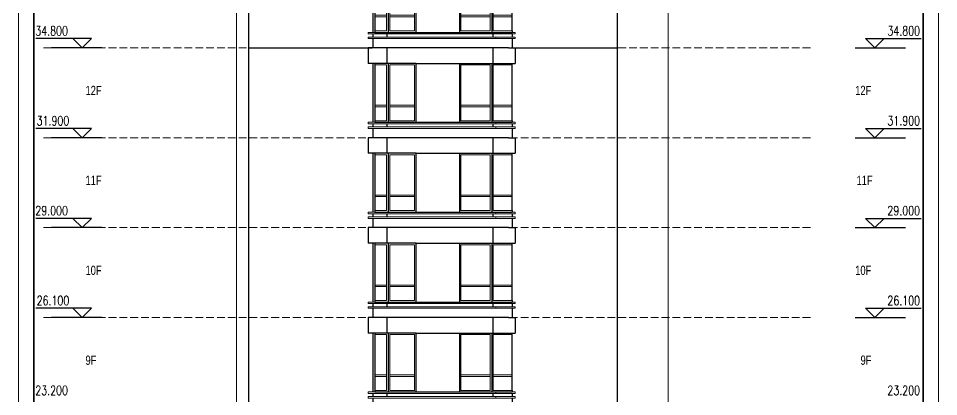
# Model space of a CAD drawing. Extents: x 1332633 to 1595679, y 264824 to 640777.
# Drawn here: x 1510891 to 1540591, y 297680 to 309879 of the extents above; entities that cross this region are included whole.
import ezdxf
from ezdxf.enums import TextEntityAlignment as Align

# ---------------------------------------------------------------- set-up
doc = ezdxf.new("R2010")
doc.units = 0
doc.header["$LTSCALE"] = 1000
doc.header["$MEASUREMENT"] = 0
doc.linetypes.add('DASH', pattern=[0.35, 0.25, -0.1])
doc.linetypes.add('DOTE', pattern=[2.42, 2, -0.2, 0.02, -0.2])
for name, color, linetype, lineweight in [('_公共_图框', 4, 'CONTINUOUS', 5), ('DOTE', 1, 'DOTE', 13), ('PUB_TEXT', 7, 'CONTINUOUS', 13), ('WINDOW', 4, 'CONTINUOUS', 13), ('木头', 44, 'CONTINUOUS', 13)]:
    doc.layers.add(name, color=color, linetype=linetype, lineweight=lineweight)
for name, color, linetype in [('A-Hz1汉字注明（平、立面、房间名称等）', 7, 'CONTINUOUS'), ('A-Wall(建筑墙)', 255, 'CONTINUOUS'), ('A-WALL_建筑墙_', 255, 'CONTINUOUS'), ('DIM_ELEV', 3, 'CONTINUOUS'), ('hatch', 251, 'CONTINUOUS')]:
    doc.layers.add(name, color=color, linetype=linetype)
doc.styles.add('_TCH_DIM', font='SIMPLEX', dxfattribs={"width": 0.8, "bigfont": 'HZTXT'})
doc.styles.add('sunyat', font='3yromanc.shx', dxfattribs={"width": 0.75, "bigfont": '3yhztxt.shx'})
doc.styles.add('图框文字', font='SIMKAI.TTF')

# ---------------------------------------------------------------- blocks, each defined once
blk = doc.blocks.new('qqwqw')
at = {"layer": '_公共_图框'}
blk.add_lwpolyline([(-63075, 0), (0, 0), (0, 29700), (-63075, 29700)], close=True, dxfattribs=at)
at = {"layer": '_公共_图框', "const_width": 50}
blk.add_lwpolyline([(-61825, 500), (-500, 500), (-500, 29200), (-61825, 29200)], close=True, dxfattribs=at)
at = {"layer": '_公共_图框', "style": '图框文字'}
for tag, height, p in [('建设单位', 250, (-2500, 19150)), ('合作单位', 250, (-2527, 16842)), ('项目名称', 250, (-2500, 15150)), ('项目编号', 250, (-2500, 13150)), ('建筑', 175, (-1300, 2800)), ('方案深化', 175, (-1300, 2450)), ('1:100', 175, (-1300, 2100)), ('20090705', 175, (-1300, 1750)), ('图号', 175, (-1300, 1225))]:
    blk.add_attdef(tag, text='', height=height, dxfattribs=at).set_placement(p, align=Align.MIDDLE_CENTER)
blk = doc.blocks.new('hdshtg')
at = {"layer": 'A-Wall(建筑墙)'}
for p, q in [((1403201, 193775), (1403201, 193275)), ((1407731, 193775), (1403201, 193775)), ((1403801, 193775), (1403801, 193275)), ((1407225, 193775), (1407225, 193275)), ((1407731, 193775), (1407942, 193775)), ((1407942, 193775), (1407942, 193275)), ((1403342, 193275), (1403201, 193275)), ((1403342, 193275), (1403342, 191375)), ((1403550, 193275), (1403342, 193275)), ((1404742, 193275), (1406142, 193275)), ((1406142, 193275), (1406142, 191375)), ((1406142, 193275), (1407292, 193275)), ((1407184, 193275), (1407184, 191375)), ((1407292, 193275), (1407313, 193275)), ((1407313, 193275), (1407842, 193275)), ((1407842, 193275), (1407907, 193275)), ((1407842, 193225), (1407842, 193275)), ((1407842, 191925), (1407842, 193225)), ((1407907, 193275), (1407942, 193275)), ((1407842, 191875), (1407842, 191925)), ((1407842, 191425), (1407842, 191875)), ((1403342, 191325), (1403342, 191225)), ((1403801, 191325), (1403801, 191225)), ((1404742, 191375), (1407842, 191375)), ((1407225, 191325), (1407225, 191225)), ((1407842, 191425), (1407842, 191375)), ((1407842, 191325), (1407842, 191225)), ((1403342, 191175), (1403342, 190875)), ((1407842, 191175), (1407842, 190875))]:
    blk.add_line(p, q, dxfattribs=at)
for points in [[(1403413, 193275), (1403413, 191375), (1404742, 191375), (1404742, 193275), (1403413, 193275)], [(1403842, 193275), (1403842, 191375), (1404742, 191375), (1404742, 193275), (1403842, 193275)]]:
    blk.add_lwpolyline(points, dxfattribs=at)
at = {"layer": 'WINDOW'}
for p, q in [((1406187, 193225), (1406364, 193225)), ((1406187, 191925), (1406187, 193225)), ((1406364, 193225), (1406410, 193225)), ((1406410, 193225), (1407134, 193225)), ((1407134, 193225), (1407134, 191925)), ((1407233, 193225), (1407842, 193225)), ((1407233, 191925), (1407233, 193225)), ((1403413, 191925), (1403792, 191925)), ((1403413, 191875), (1403792, 191875)), ((1403892, 191925), (1404692, 191925)), ((1403892, 191875), (1404692, 191875)), ((1406187, 191925), (1406364, 191925)), ((1406187, 191875), (1406187, 191925)), ((1406187, 191425), (1406187, 191875)), ((1406187, 191875), (1406364, 191875)), ((1406364, 191925), (1406410, 191925)), ((1406364, 191875), (1406410, 191875)), ((1406410, 191925), (1407134, 191925)), ((1406410, 191875), (1407134, 191875)), ((1407134, 191925), (1407134, 191875)), ((1407134, 191875), (1407134, 191425)), ((1407233, 191925), (1407842, 191925)), ((1407233, 191875), (1407233, 191925)), ((1407233, 191425), (1407233, 191875)), ((1407233, 191875), (1407842, 191875)), ((1406364, 191425), (1406187, 191425)), ((1406410, 191425), (1406364, 191425)), ((1407134, 191425), (1406410, 191425)), ((1407842, 191425), (1407233, 191425))]:
    blk.add_line(p, q, dxfattribs=at)
at = {"layer": 'WINDOW', "color": 8}
for p, q in [((1403201, 191375), (1403200, 191375)), ((1403201, 191325), (1403201, 191375)), ((1403377, 191375), (1403201, 191375)), ((1403744, 191325), (1403201, 191325)), ((1403377, 191375), (1403550, 191375)), ((1407292, 191325), (1403744, 191325)), ((1404913, 191375), (1405408, 191375)), ((1405408, 191375), (1405507, 191375)), ((1405507, 191375), (1406142, 191375)), ((1406142, 191375), (1407292, 191375)), ((1407292, 191375), (1407314, 191375)), ((1407292, 191325), (1407942, 191325)), ((1407314, 191325), (1407314, 191375)), ((1407314, 191375), (1407842, 191375)), ((1407842, 191375), (1407907, 191375)), ((1407907, 191375), (1407942, 191375)), ((1407942, 191325), (1407942, 191375)), ((1407942, 191375), (1407942, 191375)), ((1403201, 191225), (1403342, 191225)), ((1403201, 191225), (1403201, 191175)), ((1403201, 191175), (1403342, 191175)), ((1403342, 191225), (1403744, 191225)), ((1403342, 191175), (1403744, 191175)), ((1403744, 191225), (1407313, 191225)), ((1403744, 191175), (1407313, 191175)), ((1403801, 191225), (1403801, 191225)), ((1403801, 191175), (1403801, 191175)), ((1407313, 191225), (1407314, 191225)), ((1407313, 191175), (1407314, 191175)), ((1407314, 191175), (1407314, 191225)), ((1407314, 191225), (1407942, 191225)), ((1407314, 191175), (1407942, 191175)), ((1407942, 191175), (1407942, 191225)), ((1407942, 191225), (1407942, 191225)), ((1407942, 191175), (1407942, 191175))]:
    blk.add_line(p, q, dxfattribs=at)
at = {"layer": 'WINDOW'}
for points in [[(1403413, 193225), (1403413, 191425), (1403792, 191425), (1403792, 193225)], [(1403892, 193225), (1403892, 191425), (1404692, 191425), (1404692, 193225)]]:
    blk.add_lwpolyline(points, close=True, dxfattribs=at)

msp = doc.modelspace()

# ---------------------------------------------------------------- linework, layer by layer
at = {"layer": 'A-WALL_建筑墙_'}
for p, q in [((1518326, 283129, 0), (1518326, 315229, 0)), ((1530226, 283129, 0), (1530226, 313248, 0))]:
    msp.add_line(p, q, dxfattribs=at)
at = {"layer": 'DIM_ELEV'}
for p, q in [((1513252, 309230, 0), (1511452, 309230, 0)), ((1512952, 308930, 0), (1512652, 309230, 0)), ((1512952, 308930, 0), (1513252, 309230, 0)), ((1538531, 308930, 0), (1538231, 309230, 0)), ((1538231, 309230, 0), (1540031, 309230, 0)), ((1538531, 308930, 0), (1538831, 309230, 0)), ((1513582, 308929, 0), (1511957, 308929, 0)), ((1537901, 308929, 0), (1539526, 308929, 0)), ((1513252, 306330, 0), (1511452, 306330, 0)), ((1512952, 306030, 0), (1512652, 306330, 0)), ((1512952, 306030, 0), (1513252, 306330, 0)), ((1538531, 306030, 0), (1538231, 306330, 0)), ((1538231, 306330, 0), (1540031, 306330, 0)), ((1538531, 306030, 0), (1538831, 306330, 0)), ((1513582, 306029, 0), (1511957, 306029, 0)), ((1537901, 306029, 0), (1539526, 306029, 0)), ((1513252, 303430, 0), (1511452, 303430, 0)), ((1512952, 303130, 0), (1512652, 303430, 0)), ((1512952, 303130, 0), (1513252, 303430, 0)), ((1538531, 303130, 0), (1538231, 303430, 0)), ((1538231, 303430, 0), (1540031, 303430, 0)), ((1538531, 303130, 0), (1538831, 303430, 0)), ((1513582, 303129, 0), (1511957, 303129, 0)), ((1537901, 303129, 0), (1539526, 303129, 0)), ((1513252, 300530, 0), (1511452, 300530, 0)), ((1512952, 300230, 0), (1512652, 300530, 0)), ((1512952, 300230, 0), (1513252, 300530, 0)), ((1538531, 300230, 0), (1538231, 300530, 0)), ((1538231, 300530, 0), (1540031, 300530, 0)), ((1538531, 300230, 0), (1538831, 300530, 0)), ((1513582, 300229, 0), (1511957, 300229, 0)), ((1537901, 300229, 0), (1539526, 300229, 0))]:
    msp.add_line(p, q, dxfattribs=at)
at = {"layer": 'DOTE', "linetype": 'DASH'}
for p, q in [((1511703, 308929, 0), (1536470, 308929, 0)), ((1511703, 306029, 0), (1536470, 306029, 0)), ((1511703, 303129, 0), (1536470, 303129, 0)), ((1511703, 300229, 0), (1536470, 300229, 0))]:
    msp.add_line(p, q, dxfattribs=at)
at = {"layer": 'hatch'}
for p, q in [((1518326, 308929, 0), (1522310, 308929, 0)), ((1526926, 308929, 0), (1530226, 308929, 0))]:
    msp.add_line(p, q, dxfattribs=at)
at = {"layer": '木头'}
for p, q in [((1531866, 315629, 0), (1531866, 280729, 0)), ((1517926, 312329, 0), (1517926, 280229, 0)), ((1531862, 309829, 0), (1531866, 280729, 0))]:
    msp.add_line(p, q, dxfattribs=at)

# ---------------------------------------------------------------- block references
at = {"layer": 'A-Wall(建筑墙)', "xscale": -1, "rotation": 270}
msp.add_blockref('qqwqw', (1510891, 329421, 0), dxfattribs=at)
at = {"layer": 'A-Wall(建筑墙)'}
for p in [(118984, 118054, 0), (118984, 115154, 0), (118984, 112254, 0), (118984, 109354, 0), (118984, 106454, 0)]:
    msp.add_blockref('hdshtg', p, dxfattribs=at)

# ---------------------------------------------------------------- texts
at = {"layer": 'A-Hz1汉字注明（平、立面、房间名称等）', "style": 'sunyat', "width": 0.75}
for s, p in [('12F', (1513057, 307404, 0)), ('12F', (1537900, 307404, 0)), ('11F', (1513057, 304504, 0)), ('11F', (1537943, 304504, 0)), ('10F', (1513057, 301604, 0)), ('10F', (1537900, 301604, 0)), ('9F', (1513057, 298704, 0)), ('9F', (1538072, 298704, 0))]:
    msp.add_text(s, height=300, dxfattribs=at).set_placement(p)
at = {"layer": 'PUB_TEXT', "style": '_TCH_DIM', "width": 0.752941}
for s, p in [('34.800', (1511436, 309330, 0)), ('34.800', (1538938, 309330, 0)), ('31.900', (1511479, 306430, 0)), ('31.900', (1538938, 306430, 0)), ('29.000', (1511436, 303530, 0)), ('29.000', (1538938, 303530, 0)), ('26.100', (1511479, 300630, 0)), ('26.100', (1538938, 300630, 0)), ('23.200', (1511436, 297730, 0)), ('23.200', (1538938, 297730, 0))]:
    msp.add_text(s, height=297.5, dxfattribs=at).set_placement(p)

doc.saveas('drawing.dxf')
